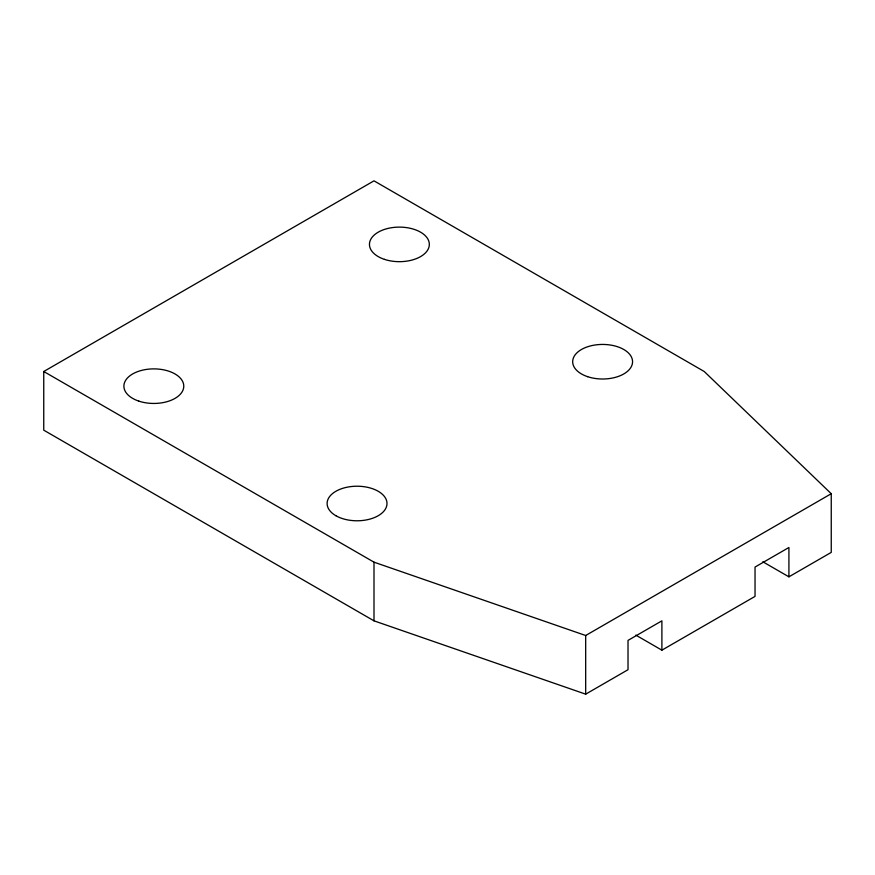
<?xml version="1.0" encoding="UTF-8"?>
<svg xmlns="http://www.w3.org/2000/svg" width="875" height="875" viewBox="0 0 875 875"><rect width="100%" height="100%" fill="white"/><g stroke="black" fill="none" stroke-linecap="round" stroke-linejoin="round"><path stroke-width="1.31" d="M635.852 635.13L661.894 650.169L661.894 620.834L628.02 640.391L628.02 669.714L585.681 694.159L373.997 620.834L43.75 430.172L43.75 371.503L373.997 180.841L704.233 371.503L831.25 493.719L831.25 552.388L788.911 576.833L762.869 561.794M43.75 371.503L373.997 562.166L585.681 635.502L831.25 493.719M661.894 650.169L755.038 596.389L755.038 567.055L788.911 547.498L788.911 576.833M585.681 635.502L585.681 694.159M373.997 562.166L373.997 620.834M335.891 515.725A29.936 17.281 0 0 0 385.973 507.97A29.936 17.281 0 0 0 349.311 486.806A29.936 17.281 0 0 0 335.891 515.725M138.862 401.133A29.936 17.281 0 0 0 183.772 386.17A29.936 17.281 0 0 0 138.862 371.197A29.936 17.281 0 0 0 138.862 401.133M587.65 376.688A29.936 17.281 0 0 0 632.559 361.725A29.936 17.281 0 0 0 587.65 346.752A29.936 17.281 0 0 0 587.65 376.688M384.431 259.361A29.936 17.281 0 0 0 429.33 244.387A29.936 17.281 0 0 0 384.431 229.425A29.936 17.281 0 0 0 384.431 259.361"/></g></svg>
